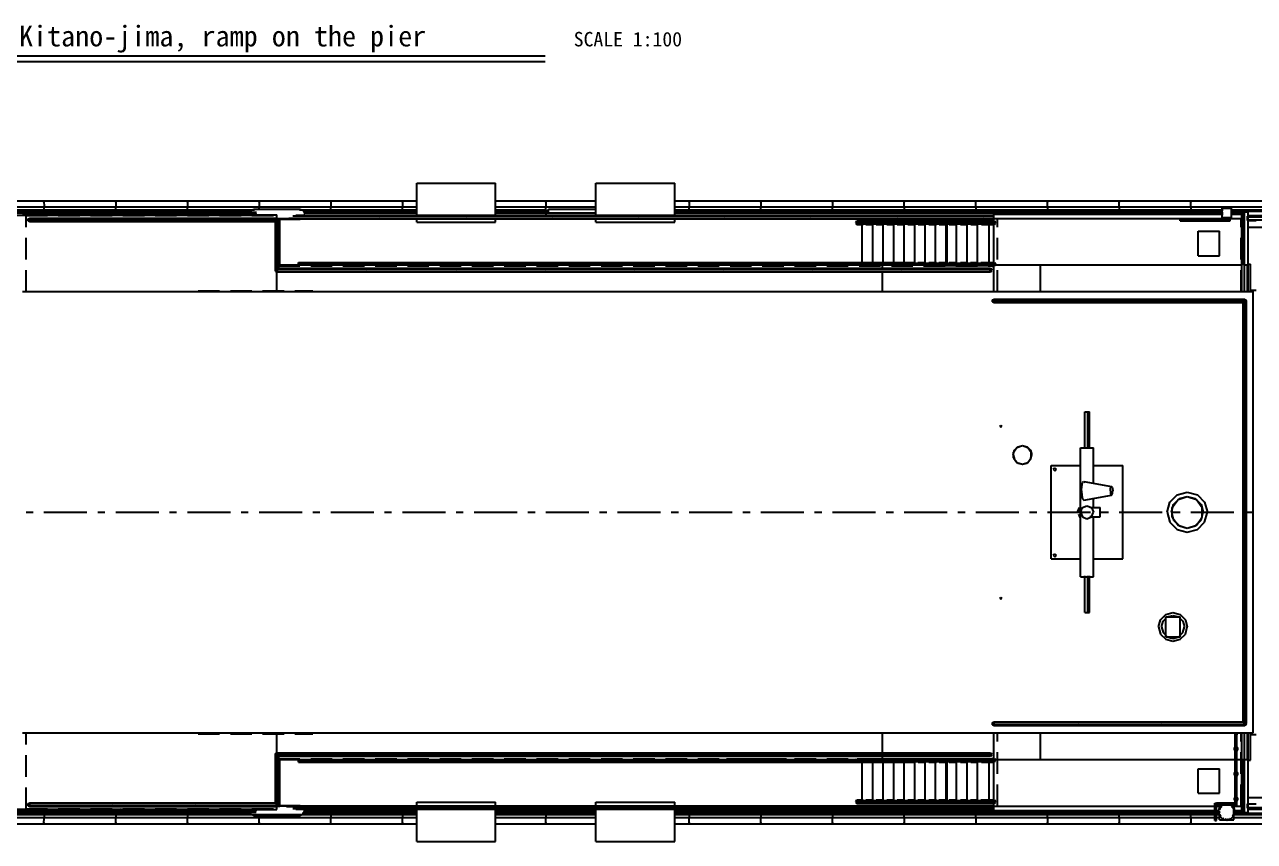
# Model space of a CAD drawing. Extents: x 5 to 836, y 5 to 589.
# Drawn here: x 97.3 to 268.9, y 266.1 to 380 of the extents above; entities that cross this region are included whole.
import ezdxf

# ---------------------------------------------------------------- set-up
doc = ezdxf.new("R2010")
doc.units = 0
doc.linetypes.add('CENTER', pattern=[10, 6, -1.5, 1, -1.5])
doc.linetypes.add('DASHED', pattern=[4.5, 3, -1.5])
for name, color, linetype in [('CENTRE', 4, 'CENTER'), ('DETAIL', 8, 'CONTINUOUS'), ('MARKING', 4, 'DASHED'), ('OUTLINE', 7, 'CONTINUOUS'), ('TEXT', 7, 'CONTINUOUS'), ('THIN', 7, 'CONTINUOUS')]:
    doc.layers.add(name, color=color, linetype=linetype)

msp = doc.modelspace()

# ---------------------------------------------------------------- linework, layer by layer
at = {"layer": 'CENTRE'}
msp.add_line((30, 312), (480, 312), dxfattribs=at)
at = {"layer": 'DETAIL'}
for p, q in [((152, 353.36), (152, 357.93)), ((163, 353.36), (163, 357.93)), ((177, 353.36), (177, 357.93)), ((188, 353.36), (188, 357.93)), ((60, 355.47), (152.1, 355.47)), ((100, 355.33), (100, 355.47)), ((100, 355.47), (100.01, 354.6)), ((100, 355.47), (100, 355.33)), ((100, 355.27), (100, 355.47)), ((100, 355.47), (100.01, 354.6)), ((100.01, 355.38), (100.01, 355.51)), ((110, 355.33), (110, 355.47)), ((110, 355.47), (110.01, 354.6)), ((110, 355.47), (110, 355.33)), ((110.01, 355.27), (110.01, 355.47)), ((120, 355.27), (120, 355.47)), ((120, 355.47), (120.01, 354.6)), ((130, 355.33), (130, 355.47)), ((130, 355.47), (130.01, 354.6)), ((130, 355.47), (130, 355.33)), ((130, 355.27), (130, 355.47)), ((140, 355.33), (140, 355.47)), ((140, 355.47), (140.01, 354.6)), ((140, 355.33), (140, 355.47)), ((140, 355.47), (140, 354.6)), ((150, 355.27), (150, 355.47)), ((150, 355.47), (150, 354.6)), ((162.94, 355.47), (177.06, 355.47)), ((170, 355.33), (170, 355.47)), ((170, 355.47), (170, 354.6)), ((170, 355.27), (170, 355.47)), ((170, 355.47), (170, 355.33)), ((170, 355.33), (170, 355.47)), ((170, 355.47), (170, 354.6)), ((187.9, 355.47), (320.01, 355.47)), ((190, 355.27), (190, 355.47)), ((190, 355.47), (190, 354.6)), ((200, 355.33), (200, 355.47)), ((200, 355.47), (200, 354.6)), ((200, 355.27), (200, 355.47)), ((200, 355.47), (200, 355.33)), ((210, 355.27), (210, 355.47)), ((210, 355.47), (210, 354.6)), ((220, 355.47), (220, 355.33)), ((220, 354.6), (220, 355.47)), ((220, 355.47), (220, 355.27)), ((220, 355.33), (220, 355.47)), ((220, 355.47), (220, 355.33)), ((220, 354.6), (220, 355.47)), ((229.99, 354.6), (230, 355.47)), ((230, 355.47), (230, 355.33)), ((230, 354.6), (230, 355.47)), ((230, 355.47), (230, 355.33)), ((239.99, 354.6), (240, 355.47)), ((239.99, 355.47), (239.99, 355.27)), ((240, 355.47), (240, 355.33)), ((240, 355.33), (240, 355.47)), ((249.99, 354.6), (250, 355.47)), ((249.99, 355.47), (249.99, 355.27)), ((249.99, 354.6), (250, 355.47)), ((250, 355.47), (250, 355.33)), ((250, 355.33), (250, 355.47)), ((250, 355.47), (250.01, 355.33)), ((259.99, 354.6), (260, 355.47)), ((260, 355.47), (260.01, 355.33)), ((260, 355.33), (260, 355.47)), ((260, 355.47), (260, 355.27)), ((37.5, 353.8), (111.5, 353.8)), ((38.5, 353.44), (129.76, 353.44)), ((60, 354.18), (129.37, 354.18)), ((60, 353.99), (128.88, 353.99)), ((60.01, 354.6), (152.03, 354.6)), ((97, 353.5), (132.5, 353.5)), ((100, 354.07), (100.01, 354.6)), ((100, 354.04), (100, 354.18)), ((100, 354.18), (100, 353.99)), ((100, 354.18), (100, 354.04)), ((100, 353.73), (100, 353.99)), ((100, 353.88), (100, 353.99)), ((100.01, 354.07), (100.01, 354.6)), ((100.5, 353.54), (100.5, 353.86)), ((100.5, 353.86), (129.66, 353.86)), ((100.5, 353.7), (129.59, 353.7)), ((100.5, 353.54), (129.45, 353.54)), ((101.34, 353.45), (101.34, 353.7)), ((101.42, 353.45), (101.42, 353.7)), ((101.58, 353.45), (101.58, 353.7)), ((101.66, 353.45), (101.66, 353.7)), ((110, 354.07), (110.01, 354.6)), ((110, 354.04), (110, 354.18)), ((110, 354.18), (110, 353.99)), ((110, 354.18), (110, 354.04)), ((110, 353.73), (110, 353.99)), ((110, 353.88), (110, 353.99)), ((111.5, 353.73), (111.5, 353.8)), ((120, 354.07), (120.01, 354.6)), ((120, 354.04), (120, 354.18)), ((120, 354.18), (120, 353.99)), ((120, 354.18), (120, 354.04)), ((120, 354.18), (120, 353.99)), ((120, 353.73), (120, 353.99)), ((129.34, 353.45), (129.34, 353.7)), ((129.42, 353.45), (129.42, 353.7)), ((129.58, 353.57), (129.58, 353.7)), ((130, 354.27), (130.01, 354.6)), ((132.5, 352.61), (132.5, 353.5)), ((135.15, 353.44), (232.57, 353.44)), ((135.66, 354.18), (152.1, 354.18)), ((136.16, 353.99), (152.1, 353.99)), ((136.26, 353.8), (152.08, 353.8)), ((140, 354.07), (140.01, 354.6)), ((140, 354.07), (140, 354.6)), ((140, 354.04), (140, 354.18)), ((140, 354.18), (140, 353.99)), ((140, 354.18), (140, 354.04)), ((140, 354.04), (140, 354.18)), ((140, 353.73), (140, 353.99)), ((140, 353.88), (140, 353.99)), ((146.53, 353.35), (146.81, 353.44)), ((146.81, 353.44), (146.95, 353.25)), ((150, 354.07), (150, 354.6)), ((150, 354.04), (150, 354.18)), ((150, 354.18), (150, 353.99)), ((150, 354.18), (150, 354.04)), ((150, 353.73), (150, 353.99)), ((150, 353.88), (150, 353.99)), ((158.56, 353.35), (158.84, 353.44)), ((158.84, 353.44), (158.98, 353.25)), ((162.93, 353.8), (177.07, 353.8)), ((162.94, 354.6), (177.07, 354.6)), ((162.94, 354.18), (170, 354.18)), ((162.94, 353.99), (170, 353.99)), ((169.93, 353.73), (170.14, 353.73)), ((170, 353.73), (170, 354.6)), ((170, 353.73), (170, 354.6)), ((170, 353.77), (170, 354.18)), ((170, 354.18), (170, 353.99)), ((170, 353.73), (170, 353.99)), ((170, 353.93), (170, 353.73)), ((170.1, 354.1), (170.43, 354.1)), ((170.1, 353.77), (170.1, 354.1)), ((170.4, 354.3), (177.05, 354.3)), ((170.4, 353.77), (170.4, 354.3)), ((170.59, 353.35), (170.87, 353.44)), ((170.87, 353.44), (171, 353.25)), ((182.61, 353.35), (182.89, 353.44)), ((182.89, 353.44), (183.03, 353.25)), ((187.9, 354.6), (319.98, 354.6)), ((187.91, 354.18), (264.48, 354.18)), ((187.91, 353.99), (264.47, 353.99)), ((187.92, 353.8), (264.49, 353.8)), ((190, 354.07), (190, 354.6)), ((190, 354.04), (190, 354.18)), ((190, 354.18), (190, 353.99)), ((190, 354.18), (190, 354.04)), ((190, 353.73), (190, 353.99)), ((190, 353.88), (190, 353.99)), ((194.64, 353.35), (194.92, 353.44)), ((194.92, 353.44), (195.06, 353.25)), ((200, 354.07), (200, 354.6)), ((200, 354.04), (200, 354.18)), ((200, 354.18), (200, 353.99)), ((200, 354.18), (200, 354.04)), ((200, 353.73), (200, 353.99)), ((200, 353.88), (200, 353.99)), ((206.67, 353.35), (206.95, 353.44)), ((206.95, 353.44), (207.08, 353.25)), ((210, 354.04), (210, 354.6)), ((210, 354.18), (210, 353.99)), ((210, 354.18), (210, 354.04)), ((210, 353.73), (210, 353.99)), ((210, 353.88), (210, 353.99)), ((218.69, 353.35), (218.97, 353.44)), ((218.97, 353.44), (219.11, 353.25)), ((220, 354.6), (220, 354.07)), ((220, 354.6), (220, 354.07)), ((220, 354.18), (220, 354.04)), ((220, 353.99), (220, 354.18)), ((220, 354.04), (220, 354.18)), ((220, 353.73), (220, 353.99)), ((220, 353.99), (220, 353.88)), ((229.99, 354.6), (230, 354.07)), ((230, 354.6), (230, 354.07)), ((230, 354.18), (230, 354.04)), ((230, 353.99), (230, 354.18)), ((230, 354.04), (230, 354.18)), ((230, 354.18), (230, 354.04)), ((230, 353.73), (230, 353.99)), ((230, 353.99), (230, 353.88)), ((230.72, 353.35), (231, 353.44)), ((231, 353.44), (231.14, 353.25)), ((232.5, 342.77), (232.5, 353.6)), ((232.5, 353.6), (264.5, 353.6)), ((239.99, 354.6), (240, 354.07)), ((240, 354.18), (240, 354.04)), ((240, 353.99), (240, 354.18)), ((240, 354.04), (240, 354.18)), ((240, 353.99), (240, 354.18)), ((240, 353.73), (240, 353.99)), ((249.99, 354.6), (250, 354.07)), ((249.99, 354.6), (249.99, 354.07)), ((250, 354.18), (250, 354.04)), ((250, 353.99), (250, 354.18)), ((250, 354.04), (250, 354.18)), ((250, 353.73), (250, 353.99)), ((250, 353.99), (250, 353.88)), ((259.99, 354.6), (259.99, 354.07)), ((260, 354.18), (260, 354.04)), ((260, 353.99), (260, 354.18)), ((260, 354.04), (260, 354.18)), ((260, 353.73), (260, 353.99)), ((260, 353.99), (260, 353.88)), ((264.35, 354.45), (265.65, 354.45)), ((264.35, 353.15), (264.35, 354.45)), ((265.61, 353.8), (267.5, 353.8)), ((265.61, 353.6), (267.5, 353.6)), ((265.65, 353.15), (265.65, 354.45)), ((265.66, 353.99), (319.99, 353.99)), ((265.67, 354.18), (320, 354.18)), ((267.1, 342.78), (267.1, 353.6)), ((267.4, 353.9), (268, 353.9)), ((267.4, 346.49), (267.4, 353.9)), ((267.5, 342.77), (267.5, 353.8)), ((268, 346.56), (268, 353.9)), ((97.8, 352.95), (98.08, 353.04)), ((97.8, 352.65), (97.8, 352.95)), ((97.8, 352.65), (98.08, 352.56)), ((98, 352.56), (98, 353.04)), ((98, 353.04), (132.5, 353.04)), ((98, 352.95), (132.5, 352.95)), ((98, 352.65), (132.5, 352.65)), ((98, 352.56), (132.36, 352.56)), ((98.08, 353.04), (98.22, 352.85)), ((98.08, 352.56), (98.18, 352.7)), ((109.3, 352.95), (109.58, 353.04)), ((109.3, 352.89), (109.3, 352.95)), ((109.3, 352.65), (109.3, 352.71)), ((109.3, 352.65), (109.58, 352.56)), ((109.58, 353.04), (109.72, 352.85)), ((109.58, 352.56), (109.68, 352.7)), ((120.8, 352.95), (121.08, 353.04)), ((120.8, 352.89), (120.8, 352.95)), ((120.8, 352.65), (120.8, 352.71)), ((120.8, 352.65), (121.08, 352.56)), ((121.08, 353.04), (121.22, 352.85)), ((121.08, 352.56), (121.18, 352.7)), ((132.3, 352.95), (132.58, 353.04)), ((132.3, 352.89), (132.3, 352.95)), ((132.3, 345.65), (132.3, 352.8)), ((132.3, 352.8), (132.75, 352.8)), ((132.3, 352.65), (132.58, 352.56)), ((132.43, 353), (132.9, 353)), ((132.58, 353.04), (132.75, 352.8)), ((132.58, 352.56), (132.75, 352.8)), ((132.58, 345.8), (132.58, 352.8)), ((132.75, 345.87), (132.75, 352.8)), ((132.84, 352.96), (232.57, 352.96)), ((132.9, 346.49), (132.9, 353)), ((134.17, 353.05), (232.57, 353.05)), ((134.51, 353.05), (134.51, 353.11)), ((134.51, 353.05), (134.79, 352.96)), ((134.73, 353.35), (232.57, 353.35)), ((134.79, 352.96), (134.89, 353.1)), ((146.53, 353.29), (146.53, 353.35)), ((146.53, 353.05), (146.53, 353.11)), ((146.53, 353.05), (146.81, 352.96)), ((146.81, 352.96), (146.92, 353.1)), ((152, 352.47), (152, 353.01)), ((158.56, 353.29), (158.56, 353.35)), ((158.56, 353.05), (158.56, 353.11)), ((158.56, 353.05), (158.84, 352.96)), ((158.84, 352.96), (158.94, 353.1)), ((163, 352.47), (163, 353.01)), ((170.59, 353.29), (170.59, 353.35)), ((170.59, 353.05), (170.59, 353.11)), ((170.59, 353.05), (170.87, 352.96)), ((170.87, 352.96), (170.97, 353.1)), ((177, 352.47), (177, 353.01)), ((182.61, 353.29), (182.61, 353.35)), ((182.61, 353.05), (182.61, 353.11)), ((182.61, 353.05), (182.89, 352.96)), ((182.89, 352.96), (183, 353.1)), ((188, 352.47), (188, 353.01)), ((194.64, 353.29), (194.64, 353.35)), ((194.64, 353.05), (194.64, 353.11)), ((194.64, 353.05), (194.92, 352.96)), ((194.92, 352.96), (195.02, 353.1)), ((206.67, 353.29), (206.67, 353.35)), ((206.67, 353.05), (206.67, 353.11)), ((206.67, 353.05), (206.95, 352.96)), ((206.95, 352.96), (207.05, 353.1)), ((213.26, 352.4), (213.38, 352.66)), ((213.26, 352.4), (232.34, 352.4)), ((213.26, 352.4), (213.38, 352.14)), ((213.34, 352.4), (213.42, 352.57)), ((213.34, 352.4), (213.42, 352.23)), ((213.38, 352.66), (232.62, 352.66)), ((213.38, 352.14), (214.29, 352.14)), ((213.42, 352.57), (232.58, 352.57)), ((213.42, 352.23), (232.58, 352.23)), ((213.58, 352.57), (213.63, 352.46)), ((213.58, 352.23), (213.61, 352.28)), ((213.62, 352.66), (213.67, 352.56)), ((213.62, 352.14), (213.65, 352.19)), ((214.16, 352.3), (215, 352.3)), ((214.16, 346.77), (214.16, 352.3)), ((214.64, 352.14), (215.68, 352.14)), ((215.62, 352.3), (216.46, 352.3)), ((215.62, 346.77), (215.62, 352.3)), ((216.1, 352.14), (217.18, 352.14)), ((217.08, 352.3), (217.85, 352.3)), ((217.08, 346.77), (217.08, 352.3)), ((217.57, 352.14), (218.58, 352.14)), ((218.55, 352.3), (219.38, 352.3)), ((218.55, 346.77), (218.55, 352.3)), ((218.69, 353.29), (218.69, 353.35)), ((218.69, 353.05), (218.69, 353.11)), ((218.69, 353.05), (218.97, 352.96)), ((218.97, 352.96), (219.08, 353.1)), ((219.04, 352.14), (220.08, 352.14)), ((220.01, 352.3), (220.77, 352.3)), ((220.01, 346.7), (220.01, 352.3)), ((220.5, 352.14), (221.58, 352.14)), ((221.47, 352.3), (222.23, 352.3)), ((221.47, 346.7), (221.47, 352.3)), ((221.97, 352.14), (222.98, 352.14)), ((222.93, 352.3), (223.77, 352.3)), ((222.93, 346.7), (222.93, 352.3)), ((223.44, 352.14), (224.49, 352.14)), ((224.39, 352.3), (225.16, 352.3)), ((224.39, 346.7), (224.39, 352.3)), ((224.9, 352.14), (225.99, 352.14)), ((225.85, 352.3), (226.69, 352.3)), ((225.85, 346.7), (225.85, 352.3)), ((225.99, 346.77), (225.99, 352.16)), ((226.3, 352.14), (227.38, 352.14)), ((227.32, 352.3), (228.08, 352.3)), ((227.32, 346.7), (227.32, 352.3)), ((227.84, 352.14), (228.89, 352.14)), ((228.78, 352.3), (229.54, 352.3)), ((228.78, 346.7), (228.78, 352.3)), ((229.31, 352.14), (230.28, 352.14)), ((230.24, 352.3), (231.07, 352.3)), ((230.24, 346.7), (230.24, 352.3)), ((230.72, 353.29), (230.72, 353.35)), ((230.72, 353.05), (230.72, 353.11)), ((230.72, 353.05), (231, 352.96)), ((230.77, 352.14), (232.62, 352.14)), ((231, 352.96), (231.1, 353.1)), ((231.84, 346.77), (231.84, 352.16)), ((232.28, 352.45), (232.38, 352.66)), ((232.31, 352.3), (232.38, 352.14)), ((232.34, 352.4), (232.42, 352.57)), ((232.34, 352.4), (232.42, 352.23)), ((232.5, 353.4), (232.57, 353.4)), ((232.5, 353), (267.5, 353)), ((232.52, 352.4), (232.66, 352.4)), ((232.58, 352.57), (232.66, 352.4)), ((232.58, 352.23), (232.66, 352.4)), ((232.62, 352.66), (232.74, 352.4)), ((232.62, 352.14), (232.74, 352.4)), ((258.5, 352.95), (265.5, 352.95)), ((258.5, 352.65), (258.5, 352.95)), ((258.5, 352.65), (265.5, 352.65)), ((264.35, 353.15), (265.65, 353.15)), ((265.5, 352.65), (265.5, 352.95)), ((267.43, 353.4), (267.5, 353.4)), ((267.9, 353.3), (282.08, 353.3)), ((267.9, 352.7), (267.9, 353.3)), ((267.9, 353.22), (320, 353.22)), ((267.9, 352.7), (269.1, 352.7)), ((267.97, 353.41), (319.99, 353.41)), ((261, 351.2), (264, 351.2)), ((261, 347.8), (261, 351.2)), ((264, 347.8), (264, 351.2)), ((135.5, 346.54), (135.5, 346.86)), ((135.5, 346.86), (221.59, 346.86)), ((135.5, 346.7), (220.89, 346.7)), ((136.34, 346.49), (136.34, 346.7)), ((136.42, 346.49), (136.42, 346.7)), ((136.58, 346.49), (136.58, 346.7)), ((136.66, 346.49), (136.66, 346.7)), ((151.34, 346.49), (151.34, 346.7)), ((151.42, 346.49), (151.42, 346.7)), ((151.58, 346.49), (151.58, 346.7)), ((151.66, 346.49), (151.66, 346.7)), ((166.34, 346.49), (166.34, 346.7)), ((166.42, 346.49), (166.42, 346.7)), ((166.58, 346.49), (166.58, 346.7)), ((166.66, 346.49), (166.66, 346.7)), ((181.34, 346.49), (181.34, 346.7)), ((181.42, 346.49), (181.42, 346.7)), ((181.58, 346.49), (181.58, 346.7)), ((181.66, 346.49), (181.66, 346.7)), ((196.34, 346.49), (196.34, 346.7)), ((196.42, 346.49), (196.42, 346.7)), ((196.58, 346.49), (196.58, 346.7)), ((196.66, 346.49), (196.66, 346.7)), ((211.34, 346.49), (211.34, 346.7)), ((211.42, 346.49), (211.42, 346.7)), ((211.58, 346.49), (211.58, 346.7)), ((211.66, 346.49), (211.66, 346.7)), ((213.33, 346.76), (213.38, 346.86)), ((213.42, 346.77), (232.58, 346.77)), ((213.62, 346.86), (213.67, 346.76)), ((213.97, 346.6), (232.34, 346.6)), ((221.47, 346.7), (222.23, 346.7)), ((221.9, 346.86), (222.98, 346.86)), ((222.93, 346.7), (223.7, 346.7)), ((223.44, 346.86), (224.49, 346.86)), ((224.39, 346.7), (225.16, 346.7)), ((224.83, 346.86), (225.99, 346.86)), ((225.85, 346.7), (226.69, 346.7)), ((226.3, 346.86), (227.38, 346.86)), ((227.32, 346.7), (228.08, 346.7)), ((227.84, 346.86), (228.89, 346.86)), ((228.78, 346.7), (229.54, 346.7)), ((229.24, 346.86), (230.28, 346.86)), ((230.24, 346.7), (230.93, 346.7)), ((230.7, 346.86), (232.62, 346.86)), ((232.28, 346.65), (232.38, 346.86)), ((232.34, 346.6), (232.42, 346.77)), ((232.34, 346.6), (232.42, 346.43)), ((232.52, 346.6), (232.66, 346.6)), ((232.58, 346.77), (232.66, 346.6)), ((232.58, 346.43), (232.66, 346.6)), ((232.62, 346.86), (232.74, 346.6)), ((232.62, 346.34), (232.74, 346.6)), ((261, 347.8), (264, 347.8)), ((267.9, 346.6), (268.3, 346.6)), ((267.9, 342.75), (267.9, 346.6)), ((268.3, 342.75), (268.3, 346.6)), ((132.3, 345.95), (132.58, 346.04)), ((132.3, 345.8), (132.69, 345.8)), ((132.3, 345.65), (132.58, 345.56)), ((132.5, 342.79), (132.5, 345.99)), ((132.5, 345.95), (232, 345.95)), ((132.5, 345.65), (232, 345.65)), ((132.5, 345.56), (232, 345.56)), ((132.58, 346.04), (132.72, 345.85)), ((132.58, 345.56), (132.68, 345.7)), ((132.64, 346.04), (232, 346.04)), ((132.71, 346.5), (267.16, 346.5)), ((135.5, 346.54), (214.38, 346.54)), ((144.74, 345.95), (145.01, 346.04)), ((144.74, 345.89), (144.74, 345.95)), ((144.74, 345.65), (144.74, 345.71)), ((144.74, 345.65), (145.01, 345.56)), ((145.01, 346.04), (145.15, 345.85)), ((145.01, 345.56), (145.12, 345.7)), ((157.17, 345.95), (157.45, 346.04)), ((157.17, 345.89), (157.17, 345.95)), ((157.17, 345.65), (157.17, 345.71)), ((157.17, 345.65), (157.45, 345.56)), ((157.45, 346.04), (157.59, 345.85)), ((157.45, 345.56), (157.56, 345.7)), ((169.61, 345.95), (169.89, 346.04)), ((169.61, 345.89), (169.61, 345.95)), ((169.61, 345.65), (169.61, 345.71)), ((169.61, 345.65), (169.89, 345.56)), ((169.89, 346.04), (170.03, 345.85)), ((169.89, 345.56), (169.99, 345.7)), ((182.05, 345.95), (182.33, 346.04)), ((182.05, 345.89), (182.05, 345.95)), ((182.05, 345.65), (182.05, 345.71)), ((182.05, 345.65), (182.33, 345.56)), ((182.33, 346.04), (182.47, 345.85)), ((182.33, 345.56), (182.43, 345.7)), ((194.49, 345.95), (194.76, 346.04)), ((194.49, 345.89), (194.49, 345.95)), ((194.49, 345.65), (194.49, 345.71)), ((194.49, 345.65), (194.76, 345.56)), ((194.76, 346.04), (194.9, 345.85)), ((194.76, 345.56), (194.87, 345.7)), ((206.92, 345.95), (207.2, 346.04)), ((206.92, 345.89), (206.92, 345.95)), ((206.92, 345.65), (206.92, 345.71)), ((206.92, 345.65), (207.2, 345.56)), ((207.2, 346.04), (207.34, 345.85)), ((207.2, 345.56), (207.31, 345.7)), ((217, 345.94), (217, 346.5)), ((217, 342.79), (217, 345.59)), ((219.36, 345.95), (219.64, 346.04)), ((219.36, 345.89), (219.36, 345.95)), ((219.36, 345.65), (219.36, 345.71)), ((219.36, 345.65), (219.64, 345.56)), ((219.64, 346.04), (219.78, 345.85)), ((219.64, 345.56), (219.74, 345.7)), ((225.71, 346.43), (232.58, 346.43)), ((231.8, 345.95), (232.08, 346.04)), ((231.8, 345.89), (231.8, 345.95)), ((231.8, 345.65), (231.8, 345.71)), ((231.8, 345.65), (232.08, 345.56)), ((232, 345.56), (232, 346.04)), ((232.08, 346.04), (232.25, 345.8)), ((232.08, 345.56), (232.25, 345.8)), ((232.24, 346.34), (232.62, 346.34)), ((232.31, 346.5), (232.38, 346.34)), ((239, 342.79), (239, 346.5)), ((267.44, 346.5), (268, 346.5)), ((268, 342.79), (268, 346.5)), ((97, 342.8), (268.7, 342.8)), ((232.3, 341.65), (232.58, 341.74)), ((232.3, 341.35), (232.3, 341.65)), ((232.5, 341.26), (232.5, 341.74)), ((232.5, 341.74), (267.5, 341.74)), ((232.5, 341.65), (267.5, 341.65)), ((232.58, 341.74), (232.72, 341.55)), ((243.96, 341.65), (244.24, 341.74)), ((243.96, 341.59), (243.96, 341.65)), ((244.24, 341.74), (244.38, 341.55)), ((255.63, 341.65), (255.91, 341.74)), ((255.63, 341.59), (255.63, 341.65)), ((255.91, 341.74), (256.05, 341.55)), ((267.3, 341.65), (267.58, 341.74)), ((267.3, 341.59), (267.3, 341.65)), ((267.3, 282.5), (267.3, 341.5)), ((267.3, 341.5), (267.75, 341.5)), ((267.5, 341.31), (267.5, 341.74)), ((267.58, 341.74), (267.75, 341.5)), ((267.58, 341.26), (267.75, 341.5)), ((267.58, 282.5), (267.58, 341.5)), ((267.75, 282.5), (267.75, 341.5)), ((268.3, 343), (269.1, 343)), ((268.7, 281.2), (268.7, 342.8)), ((232.3, 341.35), (232.58, 341.26)), ((232.5, 341.35), (267.5, 341.35)), ((232.5, 341.26), (267.36, 341.26)), ((232.58, 341.26), (232.68, 341.4)), ((243.96, 341.35), (243.96, 341.41)), ((243.96, 341.35), (244.24, 341.26)), ((244.24, 341.26), (244.35, 341.4)), ((255.63, 341.35), (255.63, 341.41)), ((255.63, 341.35), (255.91, 341.26)), ((255.91, 341.26), (256.01, 341.4)), ((267.3, 341.35), (267.58, 341.26)), ((267.3, 329.85), (267.58, 329.94)), ((267.3, 329.55), (267.58, 329.46)), ((267.58, 329.94), (267.75, 329.7)), ((267.58, 329.46), (267.75, 329.7)), ((245.22, 326), (245.85, 326)), ((245.22, 320.96), (245.22, 326)), ((245.61, 320.96), (245.61, 326)), ((245.85, 320.96), (245.85, 326)), ((233.36, 324), (233.5, 324.14)), ((233.36, 324), (233.5, 323.86)), ((233.5, 324.14), (233.64, 324)), ((233.5, 323.86), (233.64, 324)), ((235.37, 320.65), (235.85, 321.13)), ((235.85, 321.13), (236.5, 321.3)), ((236.5, 321.3), (237.15, 321.13)), ((237.15, 321.13), (237.63, 320.65)), ((244.6, 321), (246.4, 321)), ((244.6, 303), (244.6, 321)), ((246.4, 315.98), (246.4, 321)), ((235.2, 320), (235.37, 320.65)), ((235.2, 320), (235.37, 319.35)), ((235.37, 319.35), (235.85, 318.87)), ((237.15, 318.87), (237.63, 319.35)), ((237.63, 320.65), (237.8, 320)), ((237.63, 319.35), (237.8, 320)), ((235.85, 318.87), (236.5, 318.7)), ((236.5, 318.7), (237.15, 318.87)), ((240.5, 318.5), (244.7, 318.5)), ((240.5, 305.5), (240.5, 318.5)), ((240.8, 318), (241, 318.2)), ((240.8, 318), (241, 317.8)), ((241, 318.2), (241.2, 318)), ((241, 317.8), (241.2, 318)), ((246.3, 318.5), (250.5, 318.5)), ((250.5, 305.5), (250.5, 318.5)), ((267.3, 318.05), (267.58, 318.14)), ((267.3, 317.75), (267.58, 317.66)), ((267.58, 318.14), (267.75, 317.9)), ((267.58, 317.66), (267.75, 317.9)), ((244.78, 315.65), (244.9, 316.13)), ((244.9, 316.13), (245.07, 316.3)), ((245.07, 316.3), (245.19, 316.17)), ((244.73, 315), (244.78, 315.65)), ((244.73, 315), (244.78, 314.35)), ((244.78, 314.35), (244.9, 313.87)), ((246.4, 312.56), (246.4, 314.02)), ((248.78, 315), (248.8, 315.3)), ((248.78, 315), (248.8, 314.7)), ((248.8, 315.3), (248.85, 315.52)), ((248.8, 314.7), (248.85, 314.48)), ((248.85, 315.52), (248.93, 315.6)), ((248.85, 314.48), (248.93, 314.4)), ((248.93, 315.6), (249.01, 315.52)), ((248.93, 314.4), (249.01, 314.48)), ((249.01, 315.52), (249.07, 315.3)), ((249.01, 314.48), (249.07, 314.7)), ((249.07, 315.3), (249.09, 315)), ((249.07, 314.7), (249.09, 315)), ((257.08, 313.4), (258.1, 314.42)), ((258.1, 314.42), (259.5, 314.8)), ((258.4, 313.91), (259.5, 314.2)), ((259.5, 314.8), (260.9, 314.42)), ((259.5, 314.2), (260.6, 313.91)), ((260.9, 314.42), (261.92, 313.4)), ((244.2, 312), (244.48, 312.67)), ((244.5, 312), (244.69, 312.45)), ((244.6, 312), (244.86, 312.64)), ((244.86, 312.64), (245.5, 312.9)), ((244.9, 313.87), (245.07, 313.7)), ((245.07, 313.7), (245.15, 313.79)), ((245.5, 312.9), (246.14, 312.64)), ((246.05, 312.65), (247.35, 312.65)), ((246.05, 312.58), (246.05, 312.65)), ((246.14, 312.64), (246.4, 312)), ((247.35, 311.35), (247.35, 312.65)), ((256.7, 312), (257.08, 313.4)), ((257.3, 312), (257.59, 313.1)), ((257.59, 313.1), (258.4, 313.91)), ((260.6, 313.91), (261.41, 313.1)), ((261.41, 313.1), (261.7, 312)), ((261.92, 313.4), (262.3, 312)), ((244.3, 311.75), (244.5, 311.26)), ((244.5, 312), (244.69, 311.55)), ((244.6, 312), (244.86, 311.36)), ((244.86, 311.36), (245.5, 311.1)), ((245.5, 311.1), (246.14, 311.36)), ((246.05, 311.35), (246.05, 311.49)), ((246.05, 311.35), (247.35, 311.35)), ((246.14, 311.36), (246.4, 312)), ((246.4, 303), (246.4, 311.37)), ((256.7, 312), (257.08, 310.6)), ((257.08, 310.6), (258.1, 309.58)), ((257.3, 312), (257.59, 310.9)), ((257.59, 310.9), (258.4, 310.09)), ((260.6, 310.09), (261.41, 310.9)), ((260.9, 309.58), (261.92, 310.6)), ((261.41, 310.9), (261.7, 312)), ((261.92, 310.6), (262.3, 312)), ((258.1, 309.58), (259.5, 309.2)), ((258.4, 310.09), (259.5, 309.8)), ((259.5, 309.8), (260.6, 310.09)), ((259.5, 309.2), (260.9, 309.58)), ((240.5, 305.5), (244.7, 305.5)), ((240.8, 306), (241, 306.2)), ((240.8, 306), (241, 305.8)), ((241, 306.2), (241.2, 306)), ((241, 305.8), (241.2, 306)), ((246.3, 305.5), (250.5, 305.5)), ((267.3, 306.25), (267.58, 306.34)), ((267.3, 305.95), (267.58, 305.86)), ((267.58, 306.34), (267.75, 306.1)), ((267.58, 305.86), (267.75, 306.1)), ((244.6, 303), (246.4, 303)), ((245.22, 298), (245.22, 303.11)), ((245.61, 298), (245.61, 303.11)), ((245.85, 298), (245.85, 303.11)), ((233.36, 300), (233.5, 300.14)), ((233.36, 300), (233.5, 299.86)), ((233.5, 300.14), (233.64, 300)), ((233.5, 299.86), (233.64, 300)), ((245.22, 298), (245.85, 298)), ((255.5, 296), (255.77, 297)), ((255.77, 297), (256.5, 297.73)), ((256.11, 296.8), (256.55, 297.24)), ((256.5, 297.73), (257.5, 298)), ((256.5, 294.6), (256.5, 297.4)), ((256.65, 297.34), (256.7, 297.39)), ((256.7, 297.39), (257.5, 297.6)), ((257.5, 298), (258.5, 297.73)), ((257.5, 297.6), (258.3, 297.39)), ((258.3, 297.39), (258.35, 297.34)), ((258.45, 297.24), (258.89, 296.8)), ((258.5, 297.73), (259.23, 297)), ((258.5, 294.6), (258.5, 297.4)), ((259.23, 297), (259.5, 296)), ((255.5, 296), (255.77, 295)), ((255.9, 296), (256.11, 296.8)), ((255.9, 296), (256.11, 295.2)), ((256.11, 295.2), (256.7, 294.61)), ((258.3, 294.61), (258.89, 295.2)), ((258.89, 296.8), (259.1, 296)), ((258.89, 295.2), (259.1, 296)), ((259.23, 295), (259.5, 296)), ((255.77, 295), (256.5, 294.27)), ((256.5, 294.27), (257.5, 294)), ((256.7, 294.61), (257.5, 294.4)), ((257.5, 294.4), (258.3, 294.61)), ((257.5, 294), (258.5, 294.27)), ((258.5, 294.27), (259.23, 295)), ((267.3, 294.45), (267.58, 294.54)), ((267.3, 294.15), (267.58, 294.06)), ((267.58, 294.54), (267.75, 294.3)), ((267.58, 294.06), (267.75, 294.3)), ((232.3, 282.65), (232.58, 282.74)), ((232.3, 282.35), (232.3, 282.65)), ((232.3, 282.35), (232.58, 282.26)), ((232.5, 282.26), (232.5, 282.74)), ((232.5, 282.74), (267.36, 282.74)), ((232.5, 282.65), (267.5, 282.65)), ((232.5, 282.35), (267.5, 282.35)), ((232.5, 282.26), (267.5, 282.26)), ((232.58, 282.74), (232.72, 282.55)), ((232.58, 282.26), (232.68, 282.4)), ((243.96, 282.65), (244.24, 282.74)), ((243.96, 282.59), (243.96, 282.65)), ((243.96, 282.35), (243.96, 282.41)), ((243.96, 282.35), (244.24, 282.26)), ((244.24, 282.74), (244.38, 282.55)), ((244.24, 282.26), (244.35, 282.4)), ((255.63, 282.65), (255.91, 282.74)), ((255.63, 282.59), (255.63, 282.65)), ((255.63, 282.35), (255.63, 282.41)), ((255.63, 282.35), (255.91, 282.26)), ((255.91, 282.74), (256.05, 282.55)), ((255.91, 282.26), (256.01, 282.4)), ((267.3, 282.65), (267.58, 282.74)), ((267.3, 282.5), (267.75, 282.5)), ((267.3, 282.35), (267.3, 282.41)), ((267.3, 282.35), (267.58, 282.26)), ((267.5, 282.26), (267.5, 282.69)), ((267.58, 282.74), (267.75, 282.5)), ((267.58, 282.26), (267.75, 282.5)), ((97, 281.2), (268.7, 281.2)), ((132.5, 278.01), (132.5, 281.28)), ((217, 278.34), (217, 281.28)), ((232.5, 270.4), (232.5, 281.27)), ((239, 277.5), (239, 281.28)), ((266.05, 281.1), (266.55, 281.1)), ((266.18, 280.8), (266.42, 280.8)), ((267.1, 270.4), (267.1, 281.29)), ((267.5, 270.2), (267.5, 281.29)), ((267.9, 277.4), (267.9, 281.32)), ((268, 270.1), (268, 281.28)), ((268.3, 277.4), (268.3, 281.32)), ((268.3, 281), (269.1, 281)), ((132.3, 278.35), (132.58, 278.44)), ((132.3, 271.2), (132.3, 278.35)), ((132.3, 278.2), (132.69, 278.2)), ((132.3, 278.05), (132.58, 277.96)), ((132.5, 278.44), (232, 278.44)), ((132.5, 278.35), (232, 278.35)), ((132.5, 278.05), (232, 278.05)), ((132.58, 278.44), (132.72, 278.25)), ((132.58, 271.2), (132.58, 278.2)), ((132.58, 277.96), (132.68, 278.1)), ((132.64, 277.96), (232, 277.96)), ((132.75, 271.2), (132.75, 278.06)), ((144.74, 278.35), (145.01, 278.44)), ((144.74, 278.29), (144.74, 278.35)), ((144.74, 278.05), (144.74, 278.11)), ((144.74, 278.05), (145.01, 277.96)), ((145.01, 278.44), (145.15, 278.25)), ((145.01, 277.96), (145.12, 278.1)), ((157.17, 278.35), (157.45, 278.44)), ((157.17, 278.29), (157.17, 278.35)), ((157.17, 278.05), (157.17, 278.11)), ((157.17, 278.05), (157.45, 277.96)), ((157.45, 278.44), (157.59, 278.25)), ((157.45, 277.96), (157.56, 278.1)), ((169.61, 278.35), (169.89, 278.44)), ((169.61, 278.29), (169.61, 278.35)), ((169.61, 278.05), (169.61, 278.11)), ((169.61, 278.05), (169.89, 277.96)), ((169.89, 278.44), (170.03, 278.25)), ((169.89, 277.96), (169.99, 278.1)), ((182.05, 278.35), (182.33, 278.44)), ((182.05, 278.29), (182.05, 278.35)), ((182.05, 278.05), (182.05, 278.11)), ((182.05, 278.05), (182.33, 277.96)), ((182.33, 278.44), (182.47, 278.25)), ((182.33, 277.96), (182.43, 278.1)), ((194.49, 278.35), (194.76, 278.44)), ((194.49, 278.29), (194.49, 278.35)), ((194.49, 278.05), (194.49, 278.11)), ((194.49, 278.05), (194.76, 277.96)), ((194.76, 278.44), (194.9, 278.25)), ((194.76, 277.96), (194.87, 278.1)), ((206.92, 278.35), (207.2, 278.44)), ((206.92, 278.29), (206.92, 278.35)), ((206.92, 278.05), (206.92, 278.11)), ((206.92, 278.05), (207.2, 277.96)), ((207.2, 278.44), (207.34, 278.25)), ((207.2, 277.96), (207.31, 278.1)), ((217, 277.5), (217, 277.99)), ((219.36, 278.35), (219.64, 278.44)), ((219.36, 278.29), (219.36, 278.35)), ((219.36, 278.05), (219.36, 278.11)), ((219.36, 278.05), (219.64, 277.96)), ((219.64, 278.44), (219.78, 278.25)), ((219.64, 277.96), (219.74, 278.1)), ((231.8, 278.35), (232.08, 278.44)), ((231.8, 278.29), (231.8, 278.35)), ((231.8, 278.05), (231.8, 278.11)), ((231.8, 278.05), (232.08, 277.96)), ((232, 277.96), (232, 278.44)), ((232.08, 278.44), (232.25, 278.2)), ((232.08, 277.96), (232.25, 278.2)), ((266.08, 279.17), (266.53, 279.17)), ((266.08, 278.82), (266.08, 279.17)), ((266.08, 278.82), (266.53, 278.82)), ((266.53, 278.82), (266.53, 279.17)), ((132.71, 277.5), (267.16, 277.5)), ((132.9, 271), (132.9, 277.58)), ((135.5, 277.14), (135.5, 277.46)), ((135.5, 277.46), (214.38, 277.46)), ((135.5, 277.3), (220.96, 277.3)), ((135.5, 277.14), (221.59, 277.14)), ((136.34, 277.3), (136.34, 277.58)), ((136.42, 277.3), (136.42, 277.58)), ((136.58, 277.3), (136.58, 277.58)), ((136.66, 277.3), (136.66, 277.58)), ((151.34, 277.3), (151.34, 277.58)), ((151.42, 277.3), (151.42, 277.58)), ((151.58, 277.3), (151.58, 277.58)), ((151.66, 277.3), (151.66, 277.58)), ((166.34, 277.3), (166.34, 277.58)), ((166.42, 277.3), (166.42, 277.58)), ((166.58, 277.3), (166.58, 277.58)), ((166.66, 277.3), (166.66, 277.58)), ((181.34, 277.3), (181.34, 277.58)), ((181.42, 277.3), (181.42, 277.58)), ((181.58, 277.3), (181.58, 277.58)), ((181.66, 277.3), (181.66, 277.58)), ((195.2, 277.6), (203.6, 277.6)), ((196.34, 277.3), (196.34, 277.58)), ((196.42, 277.3), (196.42, 277.58)), ((196.58, 277.3), (196.58, 277.58)), ((196.66, 277.3), (196.66, 277.58)), ((211.34, 277.3), (211.34, 277.58)), ((211.42, 277.3), (211.42, 277.58)), ((211.58, 277.3), (211.58, 277.58)), ((211.66, 277.3), (211.66, 277.58)), ((213.26, 277.4), (213.35, 277.61)), ((213.26, 277.4), (232.34, 277.4)), ((213.26, 277.4), (213.28, 277.35)), ((213.34, 277.4), (213.42, 277.57)), ((213.34, 277.4), (213.37, 277.34)), ((213.35, 277.19), (213.38, 277.14)), ((213.42, 277.57), (232.58, 277.57)), ((213.42, 277.23), (232.58, 277.23)), ((213.62, 277.14), (213.65, 277.19)), ((214.16, 271.7), (214.16, 277.16)), ((215.62, 271.7), (215.62, 277.16)), ((217.08, 271.7), (217.08, 277.16)), ((218.55, 271.7), (218.55, 277.16)), ((220.01, 271.7), (220.01, 277.3)), ((221.47, 271.7), (221.47, 277.3)), ((221.47, 277.3), (222.23, 277.3)), ((221.97, 277.14), (222.98, 277.14)), ((222.93, 271.7), (222.93, 277.3)), ((222.93, 277.3), (223.77, 277.3)), ((223.44, 277.14), (224.49, 277.14)), ((224.39, 271.7), (224.39, 277.3)), ((224.39, 277.3), (225.16, 277.3)), ((224.9, 277.14), (225.99, 277.14)), ((225.85, 271.7), (225.85, 277.3)), ((225.85, 277.3), (226.69, 277.3)), ((225.99, 271.77), (225.99, 277.16)), ((226.3, 277.14), (227.38, 277.14)), ((227.32, 271.7), (227.32, 277.3)), ((227.32, 277.3), (228.08, 277.3)), ((227.84, 277.14), (228.89, 277.14)), ((228.78, 271.7), (228.78, 277.3)), ((228.78, 277.3), (229.54, 277.3)), ((229.31, 277.14), (230.28, 277.14)), ((230.24, 271.7), (230.24, 277.3)), ((230.24, 277.3), (231.07, 277.3)), ((230.77, 277.14), (232.62, 277.14)), ((231.84, 271.77), (231.84, 277.16)), ((232.17, 277.66), (232.62, 277.66)), ((232.28, 277.45), (232.38, 277.66)), ((232.31, 277.3), (232.38, 277.14)), ((232.34, 277.4), (232.42, 277.57)), ((232.34, 277.4), (232.42, 277.23)), ((232.52, 277.4), (232.66, 277.4)), ((232.58, 277.57), (232.66, 277.4)), ((232.58, 277.23), (232.66, 277.4)), ((232.62, 277.66), (232.74, 277.4)), ((232.62, 277.14), (232.74, 277.4)), ((267.4, 270.1), (267.4, 277.58)), ((267.44, 277.5), (268, 277.5)), ((267.9, 277.4), (268.3, 277.4)), ((261, 272.8), (261, 276.2)), ((261, 276.2), (264, 276.2)), ((264, 272.8), (264, 276.2)), ((266.08, 275.32), (266.08, 275.68)), ((266.08, 275.68), (266.53, 275.68)), ((266.08, 275.32), (266.53, 275.32)), ((266.53, 275.32), (266.53, 275.68)), ((261, 272.8), (264, 272.8)), ((97.8, 271.35), (98.08, 271.44)), ((97.8, 271.05), (97.8, 271.35)), ((98, 270.96), (98, 271.44)), ((98, 271.44), (132.36, 271.44)), ((98, 271.35), (132.5, 271.35)), ((98.08, 271.44), (98.22, 271.25)), ((98.08, 270.96), (98.18, 271.1)), ((109.3, 271.35), (109.58, 271.44)), ((109.3, 271.29), (109.3, 271.35)), ((109.3, 271.05), (109.3, 271.11)), ((109.58, 271.44), (109.72, 271.25)), ((109.58, 270.96), (109.68, 271.1)), ((120.8, 271.35), (121.08, 271.44)), ((120.8, 271.29), (120.8, 271.35)), ((120.8, 271.05), (120.8, 271.11)), ((121.08, 271.44), (121.22, 271.25)), ((121.08, 270.96), (121.18, 271.1)), ((132.3, 271.35), (132.58, 271.44)), ((132.3, 271.2), (132.75, 271.2)), ((132.3, 271.05), (132.3, 271.11)), ((132.5, 270.5), (132.5, 271.39)), ((132.58, 271.44), (132.75, 271.2)), ((132.58, 270.96), (132.75, 271.2)), ((152, 270.99), (152, 271.53)), ((163, 270.99), (163, 271.53)), ((177, 270.99), (177, 271.53)), ((188, 270.99), (188, 271.53)), ((213.26, 271.6), (213.38, 271.86)), ((213.26, 271.6), (232.34, 271.6)), ((213.26, 271.6), (213.38, 271.34)), ((213.34, 271.6), (213.42, 271.77)), ((213.34, 271.6), (213.42, 271.43)), ((213.38, 271.86), (214.29, 271.86)), ((213.38, 271.34), (232.62, 271.34)), ((213.42, 271.77), (232.58, 271.77)), ((213.42, 271.43), (232.58, 271.43)), ((213.58, 271.77), (213.63, 271.66)), ((213.58, 271.43), (213.61, 271.48)), ((213.62, 271.86), (213.67, 271.76)), ((213.62, 271.34), (213.65, 271.39)), ((214.16, 271.7), (215, 271.7)), ((214.64, 271.86), (215.68, 271.86)), ((215.62, 271.7), (216.39, 271.7)), ((216.1, 271.86), (217.18, 271.86)), ((217.08, 271.7), (217.85, 271.7)), ((217.57, 271.86), (218.58, 271.86)), ((218.55, 271.7), (219.24, 271.7)), ((219.04, 271.86), (220.08, 271.86)), ((220.01, 271.7), (220.77, 271.7)), ((220.5, 271.86), (221.58, 271.86)), ((221.47, 271.7), (222.23, 271.7)), ((221.9, 271.86), (222.98, 271.86)), ((222.93, 271.7), (223.7, 271.7)), ((223.44, 271.86), (224.49, 271.86)), ((224.39, 271.7), (225.16, 271.7)), ((224.83, 271.86), (225.99, 271.86)), ((225.85, 271.7), (226.69, 271.7)), ((226.3, 271.86), (227.38, 271.86)), ((227.32, 271.7), (228.08, 271.7)), ((227.84, 271.86), (228.89, 271.86)), ((228.78, 271.7), (229.54, 271.7)), ((229.24, 271.86), (230.28, 271.86)), ((230.24, 271.7), (230.93, 271.7)), ((230.7, 271.86), (232.62, 271.86)), ((232.28, 271.65), (232.38, 271.86)), ((232.31, 271.5), (232.38, 271.34)), ((232.34, 271.6), (232.42, 271.77)), ((232.34, 271.6), (232.42, 271.43)), ((232.52, 271.6), (232.66, 271.6)), ((232.58, 271.77), (232.66, 271.6)), ((232.58, 271.43), (232.66, 271.6)), ((232.62, 271.86), (232.74, 271.6)), ((232.62, 271.34), (232.74, 271.6)), ((263.33, 271.4), (263.57, 271.4)), ((263.33, 269), (263.33, 271.4)), ((263.57, 271.43), (266, 271.43)), ((263.57, 269), (263.57, 271.43)), ((263.57, 271.18), (266, 271.18)), ((264, 270.78), (264.42, 271.2)), ((264, 270.47), (264, 271.16)), ((264.42, 271.2), (265, 271.35)), ((265, 271.35), (265.58, 271.2)), ((265.58, 271.2), (266, 270.78)), ((265.93, 271.3), (266, 271.3)), ((266, 269.1), (266, 271.43)), ((266.08, 271.83), (266.08, 272.17)), ((266.08, 272.17), (266.53, 272.17)), ((266.08, 271.83), (266.53, 271.83)), ((266.53, 271.83), (266.53, 272.17)), ((267.9, 271.3), (269.1, 271.3)), ((267.9, 270.7), (267.9, 271.3)), ((37.5, 270.2), (111.5, 270.2)), ((38.5, 270.56), (129.76, 270.56)), ((60, 270.01), (128.95, 270.01)), ((60, 269.82), (152.1, 269.82)), ((60.01, 269.4), (152.03, 269.4)), ((67.5, 270.3), (129.59, 270.3)), ((97, 270.5), (132.5, 270.5)), ((97.8, 271.05), (98.08, 270.96)), ((98, 271.05), (132.5, 271.05)), ((98, 270.96), (132.5, 270.96)), ((98.54, 270.62), (98.71, 270.56)), ((98.71, 270.56), (98.74, 270.61)), ((100, 270.01), (100, 270.27)), ((100, 270.12), (100, 270.01)), ((100, 269.82), (100, 270.03)), ((100, 269.82), (100, 270.01)), ((100, 269.89), (100, 269.82)), ((100, 268.53), (100.01, 269.4)), ((100, 268.53), (100.01, 269.4)), ((100.01, 269.87), (100.01, 269.4)), ((100.01, 269.87), (100.01, 269.4)), ((100.5, 270.14), (100.5, 270.46)), ((100.5, 270.46), (129.45, 270.46)), ((100.5, 270.14), (129.59, 270.14)), ((101.34, 270.3), (101.34, 270.62)), ((101.42, 270.3), (101.42, 270.62)), ((101.58, 270.3), (101.58, 270.62)), ((101.66, 270.3), (101.66, 270.62)), ((109.3, 271.05), (109.58, 270.96)), ((110, 270.01), (110, 270.2)), ((110, 270.12), (110, 270.01)), ((110, 269.82), (110, 270.03)), ((110, 269.82), (110, 270.01)), ((110, 269.89), (110, 269.82)), ((110, 268.53), (110.01, 269.4)), ((110.01, 269.87), (110.01, 269.4)), ((110.57, 270.62), (110.74, 270.56)), ((110.74, 270.56), (110.77, 270.61)), ((111.5, 270.34), (111.5, 270.62)), ((120, 270.01), (120, 270.2)), ((120, 269.82), (120, 270.03)), ((120, 269.82), (120, 270.01)), ((120, 269.82), (120, 270.01)), ((120, 269.89), (120, 269.82)), ((120, 269.87), (120.01, 269.4)), ((120, 268.53), (120.01, 269.4)), ((120.8, 271.05), (121.08, 270.96)), ((122.59, 270.62), (122.76, 270.56)), ((122.76, 270.56), (122.8, 270.61)), ((129.34, 270.3), (129.34, 270.62)), ((129.42, 270.3), (129.42, 270.62)), ((129.58, 270.3), (129.58, 270.62)), ((130, 269.8), (130.01, 269.4)), ((130, 268.53), (130.01, 269.4)), ((132.3, 271.05), (132.58, 270.96)), ((132.43, 271), (132.9, 271)), ((132.84, 271.04), (232.57, 271.04)), ((133.82, 270.95), (232.57, 270.95)), ((134.51, 270.95), (134.79, 271.04)), ((134.51, 270.89), (134.51, 270.95)), ((134.73, 270.65), (232.57, 270.65)), ((134.79, 271.04), (134.93, 270.85)), ((135.15, 270.56), (232.57, 270.56)), ((136.02, 270.01), (152.1, 270.01)), ((136.21, 270.3), (152.09, 270.3)), ((136.26, 270.2), (152.08, 270.2)), ((140, 270.01), (140, 270.27)), ((140, 270.12), (140, 270.01)), ((140, 269.82), (140, 270.03)), ((140, 269.82), (140, 270.01)), ((140, 269.89), (140, 269.82)), ((140, 269.89), (140, 269.82)), ((140, 269.87), (140.01, 269.4)), ((140, 269.87), (140, 269.4)), ((140, 268.53), (140.01, 269.4)), ((140, 268.53), (140, 269.4)), ((146.53, 270.95), (146.81, 271.04)), ((146.53, 270.89), (146.53, 270.95)), ((146.53, 270.65), (146.53, 270.71)), ((146.53, 270.65), (146.81, 270.56)), ((146.81, 271.04), (146.95, 270.85)), ((146.81, 270.56), (146.92, 270.7)), ((150, 270.01), (150, 270.27)), ((150, 270.12), (150, 270.01)), ((150, 269.82), (150, 270.03)), ((150, 269.82), (150, 270.01)), ((150, 269.89), (150, 269.82)), ((150, 269.87), (150, 269.4)), ((150, 268.53), (150, 269.4)), ((152, 266.07), (152, 270.57)), ((158.56, 270.95), (158.84, 271.04)), ((158.56, 270.89), (158.56, 270.95)), ((158.56, 270.65), (158.56, 270.71)), ((158.56, 270.65), (158.84, 270.56)), ((158.84, 271.04), (158.98, 270.85)), ((158.84, 270.56), (158.94, 270.7)), ((162.93, 270.2), (177.07, 270.2)), ((162.94, 270.3), (177.07, 270.3)), ((162.94, 270.01), (177.06, 270.01)), ((162.94, 269.82), (177.06, 269.82)), ((162.94, 269.4), (177.07, 269.4)), ((163, 266.07), (163, 270.57)), ((170, 270.01), (170, 270.27)), ((170, 270.12), (170, 270.01)), ((170, 269.82), (170, 270.03)), ((170, 269.82), (170, 270.01)), ((170, 269.89), (170, 269.82)), ((170, 269.87), (170, 269.4)), ((170, 269.87), (170, 269.4)), ((170, 268.53), (170, 269.4)), ((170, 268.53), (170, 269.4)), ((170.59, 270.95), (170.87, 271.04)), ((170.59, 270.89), (170.59, 270.95)), ((170.59, 270.65), (170.59, 270.71)), ((170.59, 270.65), (170.87, 270.56)), ((170.87, 271.04), (171, 270.85)), ((170.87, 270.56), (170.97, 270.7)), ((177, 266.07), (177, 270.57)), ((182.61, 270.95), (182.89, 271.04)), ((182.61, 270.89), (182.61, 270.95)), ((182.61, 270.65), (182.61, 270.71)), ((182.61, 270.65), (182.89, 270.56)), ((182.89, 271.04), (183.03, 270.85)), ((182.89, 270.56), (183, 270.7)), ((187.9, 270.01), (263.35, 270.01)), ((187.9, 269.82), (263.36, 269.82)), ((187.9, 269.4), (263.35, 269.4)), ((187.91, 270.3), (237.5, 270.3)), ((187.92, 270.2), (263.37, 270.2)), ((188, 266.07), (188, 270.57)), ((190, 270.01), (190, 270.27)), ((190, 270.12), (190, 270.01)), ((190, 269.82), (190, 270.03)), ((190, 269.82), (190, 270.01)), ((190, 269.89), (190, 269.82)), ((190, 269.87), (190, 269.4)), ((190, 268.53), (190, 269.4)), ((194.64, 270.95), (194.92, 271.04)), ((194.64, 270.89), (194.64, 270.95)), ((194.64, 270.65), (194.64, 270.71)), ((194.64, 270.65), (194.92, 270.56)), ((194.92, 271.04), (195.06, 270.85)), ((194.92, 270.56), (195.02, 270.7)), ((200, 270.01), (200, 270.27)), ((200, 270.12), (200, 270.01)), ((200, 269.82), (200, 270.03)), ((200, 269.82), (200, 270.01)), ((200, 269.89), (200, 269.82)), ((200, 269.87), (200, 269.4)), ((200, 268.53), (200, 269.4)), ((206.67, 270.95), (206.95, 271.04)), ((206.67, 270.89), (206.67, 270.95)), ((206.67, 270.65), (206.67, 270.71)), ((206.67, 270.65), (206.95, 270.56)), ((206.95, 271.04), (207.08, 270.85)), ((206.95, 270.56), (207.05, 270.7)), ((210, 270.01), (210, 270.27)), ((210, 270.12), (210, 270.01)), ((210, 269.82), (210, 270.03)), ((210, 269.82), (210, 270.01)), ((210, 269.89), (210, 269.4)), ((210, 268.53), (210, 269.4)), ((218.69, 270.95), (218.97, 271.04)), ((218.69, 270.89), (218.69, 270.95)), ((218.69, 270.65), (218.69, 270.71)), ((218.69, 270.65), (218.97, 270.56)), ((218.97, 271.04), (219.11, 270.85)), ((218.97, 270.56), (219.08, 270.7)), ((220, 270.01), (220, 270.27)), ((220, 270.01), (220, 270.12)), ((220, 270.03), (220, 269.82)), ((220, 270.01), (220, 269.82)), ((220, 269.82), (220, 269.89)), ((220, 269.4), (220, 269.87)), ((220, 269.4), (220, 269.87)), ((220, 269.4), (220, 268.53)), ((220, 269.4), (220, 268.53)), ((229.99, 269.4), (230, 269.87)), ((229.99, 269.4), (230, 268.53)), ((230, 270.01), (230, 270.27)), ((230, 270.01), (230, 270.12)), ((230, 270.03), (230, 269.82)), ((230, 270.01), (230, 269.82)), ((230, 269.82), (230, 269.89)), ((230, 269.82), (230, 269.89)), ((230, 269.4), (230, 269.87)), ((230, 269.4), (230, 268.53)), ((230.72, 270.95), (231, 271.04)), ((230.72, 270.89), (230.72, 270.95)), ((230.72, 270.65), (230.72, 270.71)), ((230.72, 270.65), (231, 270.56)), ((231, 271.04), (231.14, 270.85)), ((231, 270.56), (231.1, 270.7)), ((232.5, 271), (263.38, 271)), ((232.5, 270.6), (232.57, 270.6)), ((232.5, 270.4), (263.38, 270.4)), ((239.99, 269.4), (240, 269.87)), ((239.99, 269.4), (240, 268.53)), ((240, 270.01), (240, 270.27)), ((240, 270.03), (240, 269.82)), ((240, 270.01), (240, 269.82)), ((240, 270.01), (240, 269.82)), ((240, 269.82), (240, 269.89)), ((249.99, 269.4), (249.99, 269.87)), ((249.99, 269.4), (249.99, 269.87)), ((249.99, 269.4), (250, 268.53)), ((249.99, 269.4), (250, 268.53)), ((250, 270.01), (250, 270.27)), ((250, 270.01), (250, 270.12)), ((250, 270.03), (250, 269.82)), ((250, 270.01), (250, 269.82)), ((250, 269.82), (250, 269.89)), ((259.99, 269.4), (259.99, 269.87)), ((259.99, 269.4), (260, 268.53)), ((260, 270.01), (260, 270.27)), ((260, 270.01), (260, 270.12)), ((260, 270.03), (260, 269.82)), ((260, 270.01), (260, 269.82)), ((260, 269.82), (260, 269.89)), ((263.51, 270.2), (263.93, 270.2)), ((263.52, 271), (264.08, 271)), ((263.52, 270.4), (263.94, 270.4)), ((263.56, 270.01), (263.98, 270.01)), ((263.56, 269.4), (264.04, 269.4)), ((263.57, 269.82), (264.06, 269.82)), ((263.85, 270.2), (264, 270.78)), ((263.85, 270.2), (264, 269.62)), ((263.95, 270.2), (263.99, 270.33)), ((263.95, 270.2), (263.99, 270.07)), ((264, 269.1), (264, 269.92)), ((264, 269.62), (264.42, 269.2)), ((264.02, 270.46), (264.09, 270.72)), ((264.04, 269.87), (264.09, 269.67)), ((264.09, 270.72), (264.38, 271.01)), ((264.09, 269.67), (264.19, 269.58)), ((265.58, 269.2), (266, 269.62)), ((265.62, 271.01), (265.91, 270.72)), ((265.81, 269.58), (265.91, 269.67)), ((265.91, 270.72), (265.98, 270.46)), ((265.91, 269.67), (265.96, 269.87)), ((265.93, 269.4), (319.98, 269.4)), ((265.95, 269.82), (320, 269.82)), ((265.96, 271), (267.5, 271)), ((266, 270.78), (266.15, 270.2)), ((266, 269.62), (266.15, 270.2)), ((266.01, 270.33), (266.05, 270.2)), ((266.01, 270.07), (266.05, 270.2)), ((266.01, 270.01), (319.99, 270.01)), ((266.03, 270.4), (267.5, 270.4)), ((266.03, 270.2), (267.5, 270.2)), ((267.4, 270.1), (268, 270.1)), ((267.43, 270.6), (267.5, 270.6)), ((267.9, 270.78), (320, 270.78)), ((267.9, 270.7), (321.04, 270.7)), ((267.97, 270.59), (319.99, 270.59)), ((60, 268.53), (152.1, 268.53)), ((100, 268.73), (100, 268.53)), ((100, 268.6), (100, 268.53)), ((100, 268.53), (100, 268.6)), ((100.01, 268.56), (100.01, 268.49)), ((110, 268.6), (110, 268.53)), ((110, 268.53), (110, 268.6)), ((110.01, 268.73), (110.01, 268.53)), ((120, 268.73), (120, 268.53)), ((130, 268.73), (130, 268.53)), ((130, 268.6), (130, 268.53)), ((130, 268.53), (130, 268.6)), ((140, 268.6), (140, 268.53)), ((140, 268.6), (140, 268.53)), ((150, 268.73), (150, 268.53)), ((162.94, 268.53), (177.06, 268.53)), ((170, 268.73), (170, 268.53)), ((170, 268.6), (170, 268.53)), ((170, 268.53), (170, 268.6)), ((170, 268.6), (170, 268.53)), ((187.9, 268.53), (320.01, 268.53)), ((190, 268.73), (190, 268.53)), ((200, 268.73), (200, 268.53)), ((200, 268.6), (200, 268.53)), ((200, 268.53), (200, 268.6)), ((210, 268.73), (210, 268.53)), ((220, 268.53), (220, 268.73)), ((220, 268.53), (220, 268.6)), ((220, 268.6), (220, 268.53)), ((220, 268.53), (220, 268.6)), ((230, 268.53), (230, 268.6)), ((230, 268.53), (230, 268.6)), ((239.99, 268.53), (239.99, 268.73)), ((240, 268.53), (240, 268.6)), ((240, 268.6), (240, 268.53)), ((249.99, 268.53), (249.99, 268.73)), ((250, 268.53), (250, 268.6)), ((250, 268.6), (250, 268.53)), ((250, 268.53), (250, 268.6)), ((260, 268.53), (260, 268.73)), ((260, 268.53), (260, 268.6)), ((260, 268.6), (260, 268.53)), ((263.33, 269), (263.57, 269)), ((264, 269.1), (266, 269.1)), ((264.42, 269.2), (265, 269.05)), ((264.47, 269.29), (264.54, 269.27)), ((264.74, 269.22), (265, 269.15)), ((265, 269.15), (265.26, 269.22)), ((265, 269.05), (265.58, 269.2)), ((265.46, 269.27), (265.52, 269.29))]:
    msp.add_line(p, q, dxfattribs=at)
at = {"layer": 'MARKING'}
for p, q in [((97.5, 353.4), (132.5, 353.4)), ((97.5, 342.77), (97.5, 353.4)), ((132.5, 352.84), (132.5, 353.4)), ((132.85, 353), (152.09, 353)), ((162.94, 353), (177.08, 353)), ((187.92, 353), (232.57, 353)), ((233, 353), (267, 353)), ((233, 342.78), (233, 353)), ((267, 342.78), (267, 353)), ((267.91, 352.8), (276.94, 352.8)), ((267.96, 351.8), (276.56, 351.8)), ((132.5, 342.77), (132.5, 345.71)), ((132.71, 346.4), (232.5, 346.4)), ((232.5, 342.77), (232.5, 346.4)), ((121.5, 342.9), (137.5, 342.9)), ((97.5, 270.6), (97.5, 281.3)), ((121.5, 281.1), (137.5, 281.1)), ((132.5, 278.36), (132.5, 281.3)), ((232.5, 277.6), (232.5, 281.3)), ((233, 271), (233, 281.26)), ((267, 271), (267, 281.26)), ((132.71, 277.6), (232.5, 277.6)), ((132.5, 270.6), (132.5, 271.09)), ((267.96, 272.2), (276.56, 272.2)), ((97.5, 270.6), (132.5, 270.6)), ((135.65, 271), (152.09, 271)), ((162.94, 271), (177.08, 271)), ((187.92, 271), (232.57, 271)), ((233, 271), (263.36, 271)), ((263.5, 271), (264.06, 271)), ((265.95, 271), (267, 271))]:
    msp.add_line(p, q, dxfattribs=at)
at = {"layer": 'OUTLINE'}
for p, q in [((152, 357.93), (163, 357.93)), ((177, 357.93), (188, 357.93)), ((128.68, 353.79), (128.81, 354.09)), ((128.81, 354.09), (129.3, 354.3)), ((129.3, 354.3), (135.7, 354.3)), ((129.3, 354.3), (129.42, 354.25)), ((135.58, 354.25), (135.7, 354.3)), ((135.7, 354.3), (136.19, 354.09)), ((136.19, 354.09), (136.4, 353.6)), ((136.3, 353.35), (136.4, 353.6)), ((169.93, 354), (170.14, 354)), ((132.85, 352.9), (135.7, 352.9)), ((135.39, 353.03), (135.7, 352.9)), ((135.7, 352.9), (136.01, 353.03)), ((152, 352.47), (163, 352.47)), ((177, 352.47), (188, 352.47)), ((267.92, 353.3), (282.08, 353.3)), ((235.26, 320.4), (235.74, 321.05)), ((235.74, 321.05), (236.5, 321.3)), ((236.5, 321.3), (237.26, 321.05)), ((237.26, 321.05), (237.74, 320.4)), ((235.26, 319.6), (235.26, 320.4)), ((235.26, 319.6), (235.74, 318.95)), ((237.26, 318.95), (237.74, 319.6)), ((237.74, 319.6), (237.74, 320.4)), ((235.74, 318.95), (236.5, 318.7)), ((236.5, 318.7), (237.26, 318.95)), ((245.07, 316.3), (248.93, 315.6)), ((245.07, 313.7), (248.93, 314.4)), ((258.21, 313.78), (259.5, 314.2)), ((259.5, 314.2), (260.79, 313.78)), ((257.41, 312.68), (258.21, 313.78)), ((257.41, 311.32), (257.41, 312.68)), ((260.79, 313.78), (261.59, 312.68)), ((261.59, 311.32), (261.59, 312.68)), ((257.41, 311.32), (258.21, 310.22)), ((260.79, 310.22), (261.59, 311.32)), ((258.21, 310.22), (259.5, 309.8)), ((259.5, 309.8), (260.79, 310.22)), ((256.5, 297.4), (258.5, 297.4)), ((256.5, 294.6), (258.5, 294.6)), ((266.05, 281.1), (266.05, 281.31)), ((266.18, 270.94), (266.18, 281.28)), ((266.42, 270.94), (266.42, 281.28)), ((266.55, 281.1), (266.55, 281.31)), ((132.85, 271.1), (135.7, 271.1)), ((135.58, 271.05), (135.7, 271.1)), ((135.7, 271.1), (136.07, 270.95)), ((152, 271.53), (163, 271.53)), ((177, 271.53), (188, 271.53)), ((128.6, 270.4), (128.68, 270.59)), ((128.6, 270.4), (128.63, 270.34)), ((128.68, 270.21), (128.81, 269.91)), ((128.81, 269.91), (129.3, 269.7)), ((129.3, 269.7), (129.61, 269.83)), ((129.3, 269.7), (135.7, 269.7)), ((135.39, 269.83), (135.7, 269.7)), ((135.7, 269.7), (136.19, 269.91)), ((136.19, 269.91), (136.4, 270.4)), ((136.32, 270.59), (136.4, 270.4)), ((267.92, 270.7), (321.04, 270.7)), ((152, 266.07), (163, 266.07)), ((177, 266.07), (188, 266.07))]:
    msp.add_line(p, q, dxfattribs=at)
at = {"layer": 'THIN'}
for p, q in [((37.5, 375.7), (169.9, 375.7)), ((37.5, 374.9), (169.9, 374.9))]:
    msp.add_line(p, q, dxfattribs=at)

# ---------------------------------------------------------------- texts
at = {"layer": 'TEXT'}
for s, height, p in [('STARBOARD PROFILE · alongside Kitano-jima, ramp on the pier', 2.88, (37.5, 377)), ('SCALE 1:100', 2.02, (173.9, 377))]:
    msp.add_text(s, height=height, dxfattribs=at).set_placement(p)

doc.saveas('drawing.dxf')
